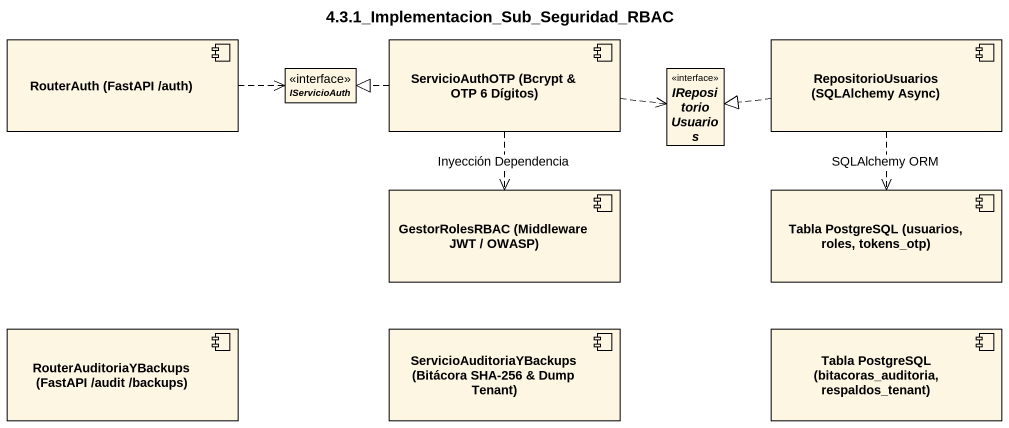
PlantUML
@startuml
title 4.3.1_Implementacion_Sub_Seguridad_RBAC
allowmixing
hide circle
hide empty members
component "RouterAuth (FastAPI /auth)" as RouterAuth_FastAPI_auth
component "ServicioAuthOTP (Bcrypt & OTP 6 Dígitos)" as ServicioAuthOTP_Bcrypt_OTP
component "RepositorioUsuarios (SQLAlchemy Async)" as RepositorioUsuarios
interface IServicioAuth
interface IRepositorioUsuarios
component "GestorRolesRBAC (Middleware JWT / OWASP)" as GestorRolesRBAC_Middleware
component "Tabla PostgreSQL (usuarios, roles, tokens_otp)" as Tabla_PostgreSQL_usuarios
component "RouterAuditoriaYBackups (FastAPI /audit /backups)" as RouterAuditoriaYBackups
component "ServicioAuditoriaYBackups (Bitácora SHA-256 & Dump Tenant)" as ServicioAuditoriaYBackups
component "Tabla PostgreSQL (bitacoras_auditoria, respaldos_tenant)" as Tabla_PostgreSQL_bitacoras
RouterAuth_FastAPI_auth .right.> IServicioAuth
ServicioAuthOTP_Bcrypt_OTP .left.|> IServicioAuth
ServicioAuthOTP_Bcrypt_OTP .right.> IRepositorioUsuarios
ServicioAuthOTP_Bcrypt_OTP ..> GestorRolesRBAC_Middleware : Inyección Dependencia
RepositorioUsuarios .left.|> IRepositorioUsuarios
RepositorioUsuarios ..> Tabla_PostgreSQL_usuarios : SQLAlchemy ORM
@enduml
